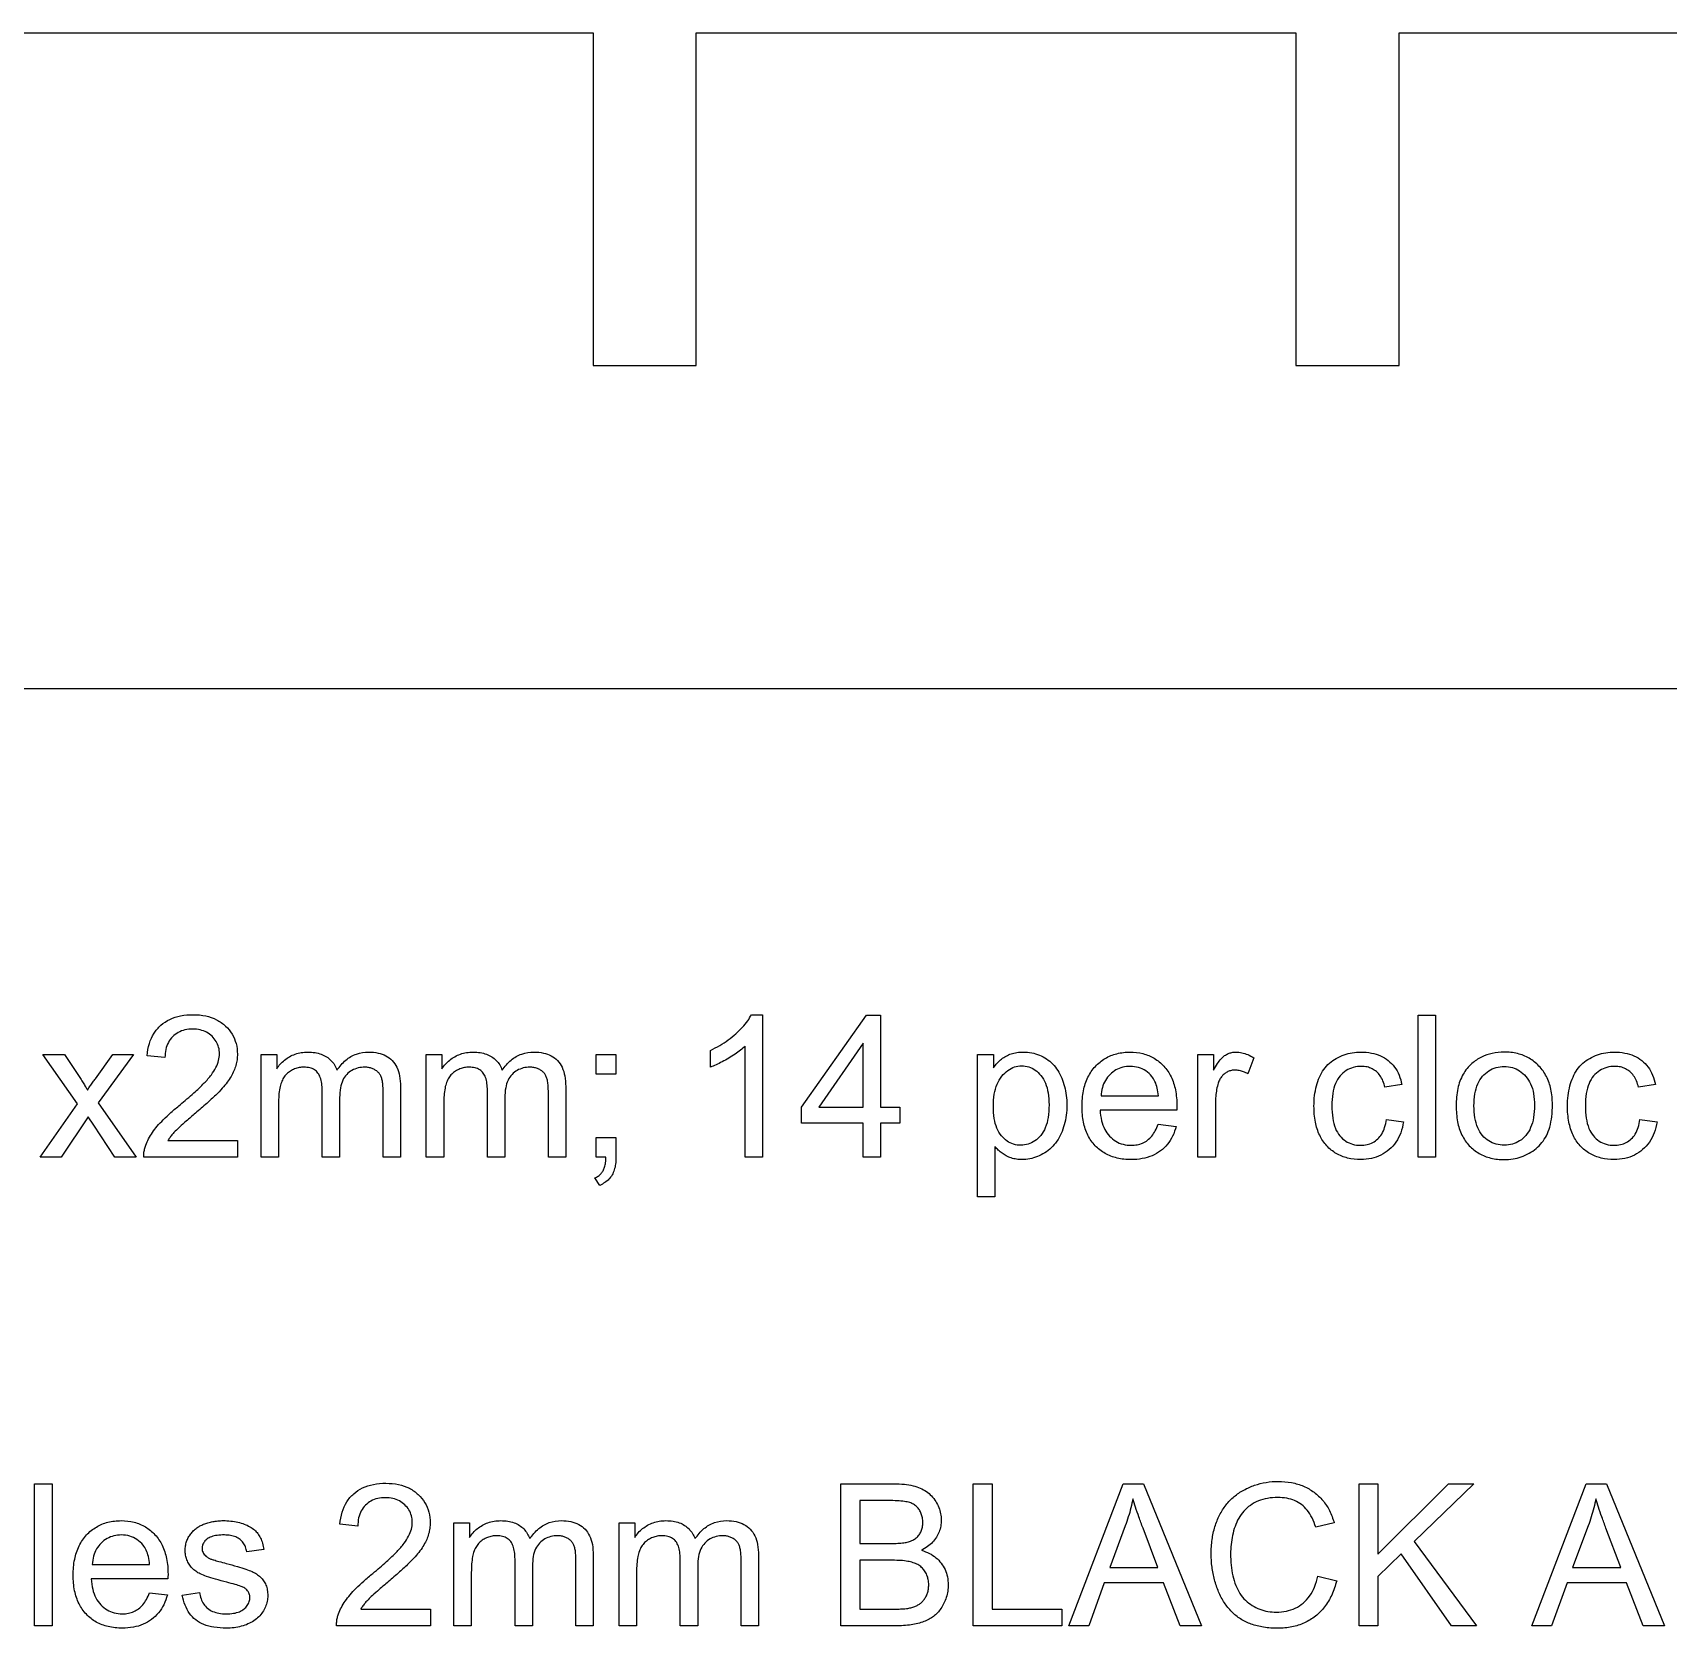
# Model space of a CAD drawing. Extents: x 16 to 234, y 9 to 84.
# Drawn here: x 66.94 to 101.85, y 9.95 to 44 of the extents above; entities that cross this region are included whole.
import ezdxf

# ---------------------------------------------------------------- set-up
doc = ezdxf.new("R2010")
doc.units = 0
doc.layers.add('baffles_C4_v3.0', color=7, linetype='CONTINUOUS')

msp = doc.modelspace()

# ---------------------------------------------------------------- linework, layer by layer
at = {"layer": 'baffles_C4_v3.0', "color": 1}
for p, q in [((66.100011, 44.000028), (78.899988, 44.000028)), ((78.899988, 44.000028), (78.899988, 36.900026)), ((81.100016, 36.900026), (81.100016, 44.000028)), ((81.100016, 44.000028), (93.899994, 44.000028)), ((93.899994, 44.000028), (93.899994, 36.900026)), ((96.099986, 36.900026), (96.099986, 44.000028)), ((96.099986, 44.000028), (108.899999, 44.000028)), ((78.899988, 36.900026), (79.999985, 36.900026)), ((79.999985, 36.900026), (81.100016, 36.900026)), ((93.899994, 36.900026), (94.99999, 36.900026)), ((94.99999, 36.900026), (96.099986, 36.900026)), ((230.000002, 30.000028), (19.999999, 30.000028))]:
    msp.add_line(p, q, dxfattribs=at)
at = {"layer": 'baffles_C4_v3.0', "color": 7}
for p, q in [((82.278435, 23.042735), (82.518211, 23.042735)), ((82.518211, 23.042735), (82.518211, 20.000027)), ((83.348523, 21.066629), (84.731384, 23.030333)), ((84.731384, 23.030333), (85.035242, 23.030333)), ((85.035242, 23.030333), (85.035242, 21.066629)), ((96.506866, 20.000027), (96.506866, 23.030333)), ((96.506866, 23.030333), (96.878937, 23.030333)), ((96.878937, 23.030333), (96.878937, 20.000027)), ((82.146144, 20.000027), (82.146144, 22.370942)), ((84.663171, 22.432953), (83.714392, 21.066629)), ((84.663171, 21.066629), (84.663171, 22.432953)), ((67.897206, 21.141043), (67.155132, 22.195242)), ((67.155132, 22.195242), (67.62022, 22.195242)), ((67.62022, 22.195242), (67.957151, 21.680545)), ((68.277545, 21.67641), (68.647548, 22.195242)), ((69.091965, 22.195242), (68.333355, 21.161713)), ((68.647548, 22.195242), (69.091965, 22.195242)), ((69.761692, 22.127029), (69.379286, 22.166303)), ((71.813635, 20.000027), (71.813635, 22.195242)), ((71.813635, 22.195242), (72.146428, 22.195242)), ((72.146428, 22.195242), (72.146428, 21.88725)), ((75.340002, 20.000027), (75.340002, 22.195242)), ((75.340002, 22.195242), (75.672798, 22.195242)), ((75.672798, 22.195242), (75.672798, 21.88725)), ((78.963516, 21.771495), (78.963516, 22.195242)), ((78.963516, 22.195242), (79.387263, 22.195242)), ((79.387263, 22.195242), (79.387263, 21.771495)), ((81.402001, 21.92239), (81.402001, 22.282058)), ((87.104432, 19.158735), (87.104432, 22.195242)), ((87.104432, 22.195242), (87.44343, 22.195242)), ((87.44343, 22.195242), (87.44343, 21.909988)), ((91.807767, 20.000027), (91.807767, 22.195242)), ((91.807767, 22.195242), (92.142631, 22.195242)), ((92.142631, 22.195242), (92.142631, 21.862446)), ((93.00046, 22.124962), (92.872302, 21.779763)), ((79.387263, 21.771495), (78.963516, 21.771495)), ((78.963516, 21.771495), (78.963516, 21.771495)), ((73.117946, 20.000027), (73.117946, 21.426297)), ((74.418127, 20.000027), (74.418127, 21.382888)), ((74.78813, 21.506912), (74.78813, 20.000027)), ((76.644313, 20.000027), (76.644313, 21.426297)), ((77.944493, 20.000027), (77.944493, 21.382888)), ((78.314497, 21.506912), (78.314497, 20.000027)), ((89.73929, 21.308474), (90.965055, 21.308474)), ((89.73929, 21.308474), (89.73929, 21.308474)), ((96.161669, 21.55032), (95.799935, 21.494509)), ((101.571869, 21.55032), (101.210131, 21.494509)), ((67.095188, 20.000027), (67.897206, 21.141043)), ((68.333355, 21.161713), (69.149843, 20.000027)), ((72.185703, 21.138976), (72.185703, 20.000027)), ((73.490018, 21.275401), (73.490018, 20.000027)), ((75.712073, 21.138976), (75.712073, 20.000027)), ((77.016384, 21.275401), (77.016384, 20.000027)), ((83.348523, 20.725564), (83.348523, 21.066629)), ((83.714392, 21.066629), (84.663171, 21.066629)), ((84.663171, 21.066629), (84.663171, 21.066629)), ((85.035242, 21.066629), (85.44452, 21.066629)), ((85.44452, 21.066629), (85.44452, 20.725564)), ((87.441363, 21.085232), (87.441363, 21.085232)), ((91.355679, 21.00255), (89.718568, 21.00255)), ((92.179838, 21.149311), (92.179838, 20.000027)), ((97.316442, 21.097634), (97.316442, 21.097634)), ((97.698849, 21.097634), (97.698849, 21.097634)), ((68.122515, 20.866124), (67.545806, 20.000027)), ((68.242404, 20.682156), (68.122515, 20.866124)), ((68.693023, 20.000027), (68.242404, 20.682156)), ((84.663171, 20.725564), (83.348523, 20.725564)), ((84.663171, 20.000027), (84.663171, 20.725564)), ((85.44452, 20.725564), (85.035242, 20.725564)), ((85.035242, 20.725564), (85.035242, 20.000027)), ((90.960871, 20.706961), (90.960921, 20.706961)), ((90.960921, 20.706961), (91.345392, 20.659418)), ((95.83094, 20.804112), (96.19681, 20.75657)), ((95.83094, 20.804112), (95.83094, 20.804112)), ((101.24114, 20.804112), (101.607006, 20.75657)), ((101.24114, 20.804112), (101.24114, 20.804112)), ((69.825771, 20.357628), (71.311984, 20.357628)), ((71.311984, 20.357628), (71.311984, 20.000027)), ((71.311984, 20.357628), (71.311984, 20.357628)), ((78.963516, 20.000027), (78.963516, 20.423774)), ((78.963516, 20.423774), (79.387263, 20.423774)), ((79.387263, 20.423774), (79.387263, 20.000027)), ((67.545806, 20.000027), (67.095188, 20.000027)), ((67.095188, 20.000027), (67.095188, 20.000027)), ((69.149843, 20.000027), (68.693023, 20.000027)), ((71.311984, 20.000027), (69.309006, 20.000027)), ((72.185703, 20.000027), (71.813635, 20.000027)), ((71.813635, 20.000027), (71.813635, 20.000027)), ((73.490018, 20.000027), (73.117946, 20.000027)), ((74.78813, 20.000027), (74.418127, 20.000027)), ((75.712073, 20.000027), (75.340002, 20.000027)), ((75.340002, 20.000027), (75.340002, 20.000027)), ((77.016384, 20.000027), (76.644313, 20.000027)), ((78.314497, 20.000027), (77.944493, 20.000027)), ((79.174358, 20.000027), (78.963516, 20.000027)), ((78.963516, 20.000027), (78.963516, 20.000027)), ((82.518211, 20.000027), (82.146144, 20.000027)), ((82.518211, 20.000027), (82.518211, 20.000027)), ((85.035242, 20.000027), (84.663171, 20.000027)), ((84.663171, 20.000027), (84.663171, 20.000027)), ((87.476503, 20.227403), (87.476503, 19.158735)), ((92.179838, 20.000027), (91.807767, 20.000027)), ((91.807767, 20.000027), (91.807767, 20.000027)), ((96.878937, 20.000027), (96.506866, 20.000027)), ((96.506866, 20.000027), (96.506866, 20.000027)), ((79.042066, 19.40058), (78.938713, 19.559744)), ((87.476503, 19.158735), (87.104432, 19.158735)), ((87.104432, 19.158735), (87.104432, 19.158735)), ((66.979366, 10.000026), (66.979366, 13.030332)), ((66.979366, 13.030332), (67.351437, 13.030332)), ((67.351437, 13.030332), (67.351437, 10.000026)), ((84.189041, 10.000026), (84.189041, 13.030332)), ((84.189041, 13.030332), (85.32592, 13.030332)), ((87.012671, 10.000026), (87.012671, 13.030332)), ((87.012671, 13.030332), (87.41368, 13.030332)), ((87.41368, 13.030332), (87.41368, 10.357627)), ((89.050146, 10.000026), (90.213896, 13.030332)), ((90.213896, 13.030332), (90.645911, 13.030332)), ((90.645911, 13.030332), (91.886147, 10.000026)), ((95.246504, 10.000026), (95.246504, 13.030332)), ((95.246504, 13.030332), (95.647514, 13.030332)), ((95.647514, 13.030332), (95.647514, 11.527581)), ((95.647514, 11.527581), (97.152329, 13.030332)), ((97.695967, 13.030332), (96.424725, 11.8025)), ((97.152329, 13.030332), (97.695967, 13.030332)), ((98.930749, 10.000026), (100.0945, 13.030332)), ((100.0945, 13.030332), (100.526515, 13.030332)), ((100.526515, 13.030332), (101.766751, 10.000026)), ((85.195696, 12.672731), (84.590047, 12.672731)), ((84.590047, 12.672731), (84.590047, 11.757024)), ((73.876489, 12.127028), (73.494085, 12.166302)), ((75.928432, 10.000026), (75.928432, 12.195241)), ((75.928432, 12.195241), (76.261228, 12.195241)), ((76.261228, 12.195241), (76.261228, 11.887249)), ((79.454798, 10.000026), (79.454798, 12.195241)), ((79.454798, 12.195241), (79.787595, 12.195241)), ((79.787595, 12.195241), (79.787595, 11.887249)), ((90.257305, 12.133229), (89.924509, 11.244394)), ((90.951837, 11.244394), (90.635578, 12.08362)), ((94.718053, 12.199375), (94.323246, 12.106357)), ((100.137909, 12.133229), (99.805113, 11.244394)), ((100.83244, 11.244394), (100.516182, 12.08362)), ((71.8728, 11.628867), (71.508997, 11.579258)), ((84.590047, 11.757025), (85.245307, 11.757025)), ((84.590047, 11.757024), (84.590047, 11.757025)), ((96.143607, 11.533782), (95.647514, 11.050091)), ((97.22261, 10.000026), (96.143607, 11.533782)), ((96.424725, 11.8025), (97.751777, 10.000026)), ((68.208553, 11.308473), (69.434318, 11.308473)), ((68.208553, 11.308473), (68.208553, 11.308473)), ((77.232746, 10.000026), (77.232746, 11.426295)), ((77.604814, 11.2754), (77.604814, 10.000026)), ((78.532923, 10.000026), (78.532923, 11.382887)), ((78.902927, 11.506911), (78.902927, 10.000026)), ((80.759113, 10.000026), (80.759113, 11.426295)), ((81.131184, 11.2754), (81.131184, 10.000026)), ((82.059293, 10.000026), (82.059293, 11.382887)), ((82.429294, 11.506911), (82.429294, 10.000026)), ((85.29078, 11.399424), (84.590047, 11.399424)), ((84.590047, 11.399424), (84.590047, 10.357627)), ((89.924509, 11.244394), (90.951837, 11.244394)), ((89.924509, 11.244394), (89.924509, 11.244394)), ((99.805113, 11.244394), (100.83244, 11.244394)), ((99.805113, 11.244394), (99.805113, 11.244394)), ((69.824942, 11.002549), (68.187831, 11.002549)), ((76.300503, 11.138974), (76.300503, 10.000026)), ((79.82687, 11.138974), (79.82687, 10.000026)), ((89.808756, 10.917799), (89.475959, 10.000026)), ((91.075859, 10.917799), (89.808756, 10.917799)), ((91.429328, 10.000026), (91.075859, 10.917799)), ((94.368719, 11.062493), (94.769728, 10.961208)), ((94.368719, 11.062493), (94.368719, 11.062493)), ((95.647514, 11.050091), (95.647514, 10.000026)), ((99.689359, 10.917799), (99.356563, 10.000026)), ((100.956463, 10.917799), (99.689359, 10.917799)), ((101.309932, 10.000026), (100.956463, 10.917799)), ((69.430131, 10.706959), (69.430184, 10.706959)), ((69.430184, 10.706959), (69.814659, 10.659417)), ((70.132339, 10.655283), (70.500275, 10.713161)), ((70.132339, 10.655283), (70.132339, 10.655283)), ((73.940568, 10.357627), (75.426782, 10.357627)), ((75.426782, 10.357627), (75.426782, 10.000026)), ((75.426782, 10.357627), (75.426782, 10.357627)), ((84.590047, 10.357627), (85.344526, 10.357627)), ((84.590047, 10.357627), (84.590047, 10.357627)), ((87.41368, 10.357627), (88.906096, 10.357627)), ((88.906096, 10.357627), (88.906096, 10.000026)), ((67.351437, 10.000026), (66.979366, 10.000026)), ((66.979366, 10.000026), (66.979366, 10.000026)), ((75.426782, 10.000026), (73.423805, 10.000026)), ((76.300503, 10.000026), (75.928432, 10.000026)), ((75.928432, 10.000026), (75.928432, 10.000026)), ((77.604814, 10.000026), (77.232746, 10.000026)), ((78.902927, 10.000026), (78.532923, 10.000026)), ((79.82687, 10.000026), (79.454798, 10.000026)), ((79.454798, 10.000026), (79.454798, 10.000026)), ((81.131184, 10.000026), (80.759113, 10.000026)), ((82.429294, 10.000026), (82.059293, 10.000026)), ((85.344526, 10.000026), (84.189041, 10.000026)), ((84.189041, 10.000026), (84.189041, 10.000026)), ((88.906096, 10.000026), (87.012671, 10.000026)), ((87.012671, 10.000026), (87.012671, 10.000026)), ((89.475959, 10.000026), (89.050146, 10.000026)), ((89.050146, 10.000026), (89.050146, 10.000026)), ((91.886147, 10.000026), (91.429328, 10.000026)), ((95.647514, 10.000026), (95.246504, 10.000026)), ((95.246504, 10.000026), (95.246504, 10.000026)), ((97.751777, 10.000026), (97.22261, 10.000026)), ((99.356563, 10.000026), (98.930749, 10.000026)), ((98.930749, 10.000026), (98.930749, 10.000026)), ((101.766751, 10.000026), (101.309932, 10.000026))]:
    msp.add_line(p, q, dxfattribs=at)
for points, knots in [([(69.379286, 22.166303), (69.391727, 22.254865), (69.415261, 22.422401), (69.516481, 22.648343), (69.668161, 22.826092), (69.86487, 22.954341), (70.102334, 23.028973), (70.36394, 23.050241), (70.626422, 23.028029), (70.86586, 22.947506), (71.058566, 22.810203), (71.20267, 22.634379), (71.290816, 22.426346), (71.312756, 22.236841), (71.30238, 22.080202), (71.277071, 21.959937), (71.235009, 21.839948), (71.172749, 21.718923), (71.088816, 21.595384), (70.978967, 21.463035), (70.832906, 21.313), (70.640977, 21.136024), (70.428912, 20.953514), (70.23242, 20.788223), (70.088472, 20.661367), (69.990268, 20.56779), (69.923424, 20.493454), (69.870448, 20.426768), (69.840425, 20.380306), (69.825771, 20.357628)], [0, 0, 0, 0, 0.267291, 0.50565, 0.731424, 0.959283, 1.200705, 1.470357, 1.742243, 1.986087, 2.218556, 2.442743, 2.659788, 2.887089, 3.007951, 3.129704, 3.254569, 3.388305, 3.536789, 3.701764, 3.903673, 4.164494, 4.484738, 4.742973, 4.934774, 5.060324, 5.149608, 5.234514, 5.315477, 5.315477, 5.315477, 5.315477]), ([(81.402001, 22.282058), (81.469176, 22.315675), (81.601111, 22.3817), (81.78366, 22.501348), (81.946424, 22.631955), (82.085154, 22.767845), (82.199082, 22.902118), (82.253066, 22.99778), (82.278435, 23.042735)], [0, 0, 0, 0, 0.225193, 0.442294, 0.653348, 0.850191, 1.024522, 1.179084, 1.179084, 1.179084, 1.179084]), ([(69.309006, 20.000027), (69.309187, 20.029556), (69.309545, 20.088233), (69.324552, 20.175238), (69.357375, 20.278307), (69.412139, 20.398003), (69.494356, 20.532959), (69.598888, 20.669343), (69.732287, 20.809898), (69.895377, 20.962866), (70.117322, 21.147985), (70.360872, 21.351612), (70.585341, 21.564218), (70.746631, 21.744499), (70.849341, 21.907501), (70.910902, 22.059455), (70.931652, 22.208259), (70.914597, 22.349094), (70.859588, 22.478416), (70.769211, 22.586564), (70.653423, 22.673578), (70.510537, 22.725125), (70.352103, 22.739882), (70.191266, 22.724711), (70.042003, 22.670285), (69.919351, 22.578299), (69.827373, 22.453631), (69.771389, 22.298544), (69.765044, 22.186311), (69.761692, 22.127029)], [0, 0, 0, 0, 0.088475, 0.175809, 0.263565, 0.412417, 0.56946, 0.73676, 0.926894, 1.150141, 1.407229, 1.793782, 2.102251, 2.334327, 2.517307, 2.677635, 2.822472, 2.963228, 3.098123, 3.238018, 3.381432, 3.52772, 3.687331, 3.85549, 4.008552, 4.157839, 4.308737, 4.467207, 4.644623, 4.644623, 4.644623, 4.644623]), ([(82.146144, 22.370942), (82.113635, 22.341864), (82.044943, 22.280423), (81.925843, 22.195823), (81.79352, 22.113758), (81.65784, 22.037656), (81.527846, 21.972393), (81.442435, 21.938456), (81.402001, 21.92239)], [0, 0, 0, 0, 0.130762, 0.276302, 0.437469, 0.597773, 0.742909, 0.873382, 0.873382, 0.873382, 0.873382]), ([(72.146428, 21.88725), (72.17079, 21.921657), (72.219431, 21.990355), (72.313386, 22.076966), (72.420514, 22.149031), (72.540378, 22.205091), (72.672918, 22.238157), (72.815999, 22.248267), (72.960045, 22.238477), (73.095991, 22.205712), (73.212087, 22.148299), (73.308018, 22.070695), (73.384816, 21.974155), (73.416176, 21.898761), (73.432141, 21.860379)], [0, 0, 0, 0, 0.126186, 0.251947, 0.380686, 0.512432, 0.64679, 0.78801, 0.941157, 1.078357, 1.204796, 1.326288, 1.446063, 1.570274, 1.570274, 1.570274, 1.570274]), ([(73.432141, 21.860379), (73.491206, 21.936395), (73.603814, 22.081322), (73.845842, 22.218419), (74.089395, 22.253725), (74.304713, 22.233858), (74.479569, 22.173688), (74.620407, 22.068521), (74.721793, 21.918449), (74.779473, 21.725311), (74.785088, 21.583656), (74.78813, 21.506912)], [0, 0, 0, 0, 0.286597, 0.546403, 0.810785, 1.012762, 1.190835, 1.35859, 1.530663, 1.725042, 1.954857, 1.954857, 1.954857, 1.954857]), ([(75.672798, 21.88725), (75.69716, 21.921657), (75.745801, 21.990355), (75.839754, 22.076966), (75.946881, 22.149032), (76.066745, 22.205091), (76.199287, 22.238157), (76.342368, 22.248267), (76.486414, 22.238477), (76.62236, 22.205712), (76.738456, 22.148301), (76.834386, 22.070695), (76.911183, 21.974154), (76.942543, 21.898761), (76.958507, 21.860379)], [0, 0, 0, 0, 0.126186, 0.251946, 0.380683, 0.512429, 0.646789, 0.788011, 0.941156, 1.078356, 1.204797, 1.326287, 1.446061, 1.570272, 1.570272, 1.570272, 1.570272]), ([(76.958507, 21.860379), (77.017572, 21.936395), (77.130181, 22.081322), (77.372209, 22.218419), (77.615761, 22.253725), (77.831079, 22.233858), (78.005935, 22.173688), (78.146774, 22.068521), (78.24816, 21.918449), (78.30584, 21.725311), (78.311455, 21.583656), (78.314497, 21.506912)], [0, 0, 0, 0, 0.286597, 0.546403, 0.810785, 1.012762, 1.190835, 1.35859, 1.530663, 1.725042, 1.954857, 1.954857, 1.954857, 1.954857]), ([(87.44343, 21.909988), (87.470238, 21.944916), (87.52202, 22.012382), (87.613538, 22.096711), (87.71278, 22.163263), (87.823128, 22.21175), (87.94721, 22.239365), (88.094818, 22.248641), (88.258361, 22.235051), (88.427325, 22.186332), (88.57961, 22.10488), (88.712736, 21.993936), (88.822729, 21.85437), (88.90588, 21.69046), (88.96624, 21.509636), (89.002727, 21.315604), (89.014301, 21.109636), (89.001969, 20.899987), (88.961537, 20.695208), (88.894386, 20.50756), (88.80278, 20.339966), (88.683538, 20.198887), (88.541216, 20.089262), (88.385185, 20.009814), (88.221217, 19.960883), (88.068968, 19.946627), (87.934726, 19.955786), (87.821466, 19.981921), (87.718096, 20.02579), (87.626194, 20.083462), (87.543892, 20.149357), (87.498818, 20.201559), (87.476503, 20.227403)], [0, 0, 0, 0, 0.131896, 0.254769, 0.371405, 0.488961, 0.614145, 0.750665, 0.931446, 1.103701, 1.274469, 1.445852, 1.619961, 1.803738, 1.994462, 2.190136, 2.394219, 2.611912, 2.818522, 3.018238, 3.207632, 3.388491, 3.568213, 3.742932, 3.911026, 4.078522, 4.198728, 4.313379, 4.425567, 4.533855, 4.638133, 4.740379, 4.740379, 4.740379, 4.740379]), ([(91.345392, 20.659418), (91.322528, 20.588777), (91.278303, 20.452139), (91.162033, 20.273208), (91.012703, 20.129022), (90.829053, 20.023562), (90.613763, 19.96208), (90.360098, 19.942784), (90.087325, 19.968609), (89.821288, 20.068832), (89.603499, 20.237934), (89.443744, 20.470698), (89.350769, 20.759203), (89.325214, 21.082819), (89.351122, 21.409247), (89.444758, 21.707166), (89.607105, 21.945146), (89.820781, 22.120025), (90.078384, 22.225206), (90.356473, 22.25491), (90.6322, 22.225603), (90.882555, 22.122202), (91.090857, 21.951024), (91.249687, 21.717849), (91.341115, 21.425792), (91.358818, 21.20543), (91.357588, 21.073593), (91.356839, 21.040518), (91.356091, 21.016023), (91.355679, 21.00255)], [0, 0, 0, 0, 0.221958, 0.429326, 0.6327, 0.83952, 1.057968, 1.298637, 1.599469, 1.872784, 2.14003, 2.413798, 2.706858, 3.03883, 3.38205, 3.684041, 3.964596, 4.233981, 4.500898, 4.787258, 5.06487, 5.32463, 5.58792, 5.86274, 6.158849, 6.495602, 6.521326, 6.554407, 6.594846, 6.594846, 6.594846, 6.594846]), ([(92.142631, 21.862446), (92.169351, 21.909083), (92.217506, 21.993133), (92.295258, 22.09792), (92.372006, 22.171123), (92.451926, 22.21393), (92.533327, 22.239683), (92.632084, 22.248415), (92.747197, 22.235044), (92.877187, 22.194543), (92.958258, 22.148783), (93.00046, 22.124962)], [0, 0, 0, 0, 0.161139, 0.290405, 0.390394, 0.476324, 0.560011, 0.644936, 0.771728, 0.905313, 1.050357, 1.050357, 1.050357, 1.050357]), ([(96.19681, 20.75657), (96.180184, 20.67739), (96.148238, 20.525254), (96.041927, 20.321147), (95.895817, 20.157445), (95.715895, 20.036574), (95.507366, 19.964204), (95.265062, 19.942084), (95.006546, 19.969035), (94.7541, 20.069421), (94.544864, 20.237405), (94.389896, 20.470945), (94.300751, 20.763453), (94.278946, 21.052045), (94.292443, 21.311576), (94.331264, 21.521161), (94.395779, 21.71023), (94.487459, 21.875932), (94.609292, 22.012865), (94.758386, 22.115866), (94.923948, 22.189818), (95.101563, 22.235493), (95.298565, 22.250224), (95.503672, 22.233342), (95.704564, 22.173157), (95.874485, 22.069978), (96.011309, 21.92974), (96.111921, 21.753094), (96.144631, 21.619769), (96.161669, 21.55032)], [0, 0, 0, 0, 0.241822, 0.464632, 0.681286, 0.893854, 1.107848, 1.336223, 1.618999, 1.879886, 2.140116, 2.411672, 2.707794, 3.047458, 3.274981, 3.486062, 3.684794, 3.871873, 4.050458, 4.229451, 4.411301, 4.591951, 4.776753, 5.001594, 5.205795, 5.400182, 5.591347, 5.787911, 6.001629, 6.001629, 6.001629, 6.001629]), ([(97.316442, 21.097634), (97.322346, 21.222416), (97.333339, 21.454704), (97.447826, 21.771901), (97.632933, 21.999322), (97.853617, 22.14561), (98.090973, 22.228869), (98.35455, 22.253874), (98.625764, 22.225743), (98.882933, 22.123696), (99.096378, 21.954314), (99.260499, 21.726752), (99.356164, 21.442509), (99.37937, 21.149197), (99.365339, 20.87769), (99.325425, 20.65175), (99.253693, 20.46324), (99.152919, 20.308579), (99.027163, 20.180528), (98.876959, 20.080095), (98.710603, 20.005136), (98.531441, 19.959742), (98.311741, 19.943561), (98.062396, 19.969245), (97.803277, 20.07015), (97.587413, 20.238682), (97.426107, 20.472903), (97.330943, 20.768369), (97.321492, 20.982975), (97.316442, 21.097634)], [0, 0, 0, 0, 0.373287, 0.694893, 0.992799, 1.236514, 1.480586, 1.739701, 2.02504, 2.290916, 2.558148, 2.831839, 3.121012, 3.445963, 3.708865, 3.935481, 4.131462, 4.309577, 4.485467, 4.66619, 4.848459, 5.030445, 5.217535, 5.507183, 5.774723, 6.041063, 6.31643, 6.615589, 6.958788, 6.958788, 6.958788, 6.958788]), ([(101.607006, 20.75657), (101.590381, 20.67739), (101.558437, 20.525254), (101.452127, 20.321147), (101.306017, 20.157445), (101.126095, 20.036574), (100.917566, 19.964204), (100.675262, 19.942084), (100.416746, 19.969035), (100.1643, 20.069421), (99.955064, 20.237405), (99.800096, 20.470945), (99.710951, 20.763453), (99.689146, 21.052045), (99.702643, 21.311576), (99.741464, 21.521161), (99.805979, 21.71023), (99.897659, 21.875932), (100.019492, 22.012865), (100.168586, 22.115866), (100.334148, 22.189818), (100.511763, 22.235493), (100.708765, 22.250224), (100.913872, 22.233342), (101.114764, 22.173157), (101.284685, 22.069978), (101.421507, 21.92974), (101.522119, 21.753093), (101.55483, 21.619769), (101.571869, 21.55032)], [0, 0, 0, 0, 0.241821, 0.464631, 0.681285, 0.893853, 1.107846, 1.336221, 1.618998, 1.879885, 2.140115, 2.41167, 2.707792, 3.047456, 3.27498, 3.486061, 3.684793, 3.871872, 4.050456, 4.22945, 4.4113, 4.59195, 4.776751, 5.001592, 5.205794, 5.40018, 5.591345, 5.787909, 6.001627, 6.001627, 6.001627, 6.001627]), ([(67.957151, 21.680545), (67.976977, 21.64974), (68.014221, 21.591871), (68.065378, 21.509965), (68.095957, 21.458425), (68.110113, 21.434565)], [0, 0, 0, 0, 0.109901, 0.206455, 0.289683, 0.289683, 0.289683, 0.289683]), ([(68.110113, 21.434565), (68.12972, 21.463779), (68.167541, 21.520131), (68.223282, 21.600808), (68.259942, 21.651885), (68.277545, 21.67641)], [0, 0, 0, 0, 0.105552, 0.203601, 0.294164, 0.294164, 0.294164, 0.294164]), ([(73.117946, 21.426297), (73.116392, 21.477014), (73.113532, 21.570354), (73.083942, 21.697378), (73.033835, 21.799766), (72.955178, 21.874307), (72.849405, 21.91544), (72.737, 21.925718), (72.627092, 21.9166), (72.528278, 21.88825), (72.436191, 21.842867), (72.354678, 21.778836), (72.289358, 21.695843), (72.239905, 21.593718), (72.207623, 21.467434), (72.188671, 21.313345), (72.186749, 21.20044), (72.185703, 21.138976)], [0, 0, 0, 0, 0.151921, 0.279596, 0.388491, 0.489233, 0.59672, 0.72242, 0.825036, 0.926021, 1.028939, 1.131274, 1.234255, 1.343031, 1.469231, 1.623493, 1.807811, 1.807811, 1.807811, 1.807811]), ([(74.418127, 21.382888), (74.417487, 21.427856), (74.416337, 21.508667), (74.405245, 21.616268), (74.384785, 21.700091), (74.35328, 21.76654), (74.3084, 21.820829), (74.251156, 21.865011), (74.183863, 21.898412), (74.107939, 21.918476), (74.005948, 21.925694), (73.883007, 21.91218), (73.749915, 21.85877), (73.63545, 21.770474), (73.546843, 21.641592), (73.497488, 21.470249), (73.492654, 21.344167), (73.490018, 21.275401)], [0, 0, 0, 0, 0.134881, 0.242397, 0.323842, 0.39256, 0.461109, 0.533104, 0.607982, 0.685032, 0.767066, 0.913694, 1.051879, 1.19214, 1.341348, 1.513079, 1.719109, 1.719109, 1.719109, 1.719109]), ([(76.644313, 21.426297), (76.642759, 21.477014), (76.639898, 21.570354), (76.610309, 21.697378), (76.560202, 21.799766), (76.481545, 21.874307), (76.375771, 21.91544), (76.263367, 21.925718), (76.153458, 21.9166), (76.054645, 21.88825), (75.962557, 21.842867), (75.881045, 21.778836), (75.815726, 21.695843), (75.766276, 21.593717), (75.733993, 21.467434), (75.715041, 21.313345), (75.713119, 21.20044), (75.712073, 21.138976)], [0, 0, 0, 0, 0.151921, 0.279596, 0.388491, 0.489233, 0.59672, 0.72242, 0.825036, 0.926021, 1.028939, 1.131274, 1.234254, 1.343029, 1.469229, 1.623491, 1.807809, 1.807809, 1.807809, 1.807809]), ([(77.944493, 21.382888), (77.943853, 21.427856), (77.942704, 21.508667), (77.931611, 21.616268), (77.911152, 21.700091), (77.879647, 21.76654), (77.834767, 21.820829), (77.777523, 21.865011), (77.71023, 21.898412), (77.634305, 21.918476), (77.532315, 21.925694), (77.409374, 21.91218), (77.276282, 21.85877), (77.161817, 21.770474), (77.07321, 21.641592), (77.023855, 21.470249), (77.019021, 21.344167), (77.016384, 21.275401)], [0, 0, 0, 0, 0.134881, 0.242397, 0.323842, 0.39256, 0.461109, 0.533104, 0.607982, 0.685032, 0.767066, 0.913694, 1.051879, 1.19214, 1.341348, 1.513079, 1.719109, 1.719109, 1.719109, 1.719109]), ([(87.441363, 21.085232), (87.444352, 20.998928), (87.449844, 20.840389), (87.504878, 20.624459), (87.601999, 20.458507), (87.727556, 20.342414), (87.872024, 20.270457), (88.029352, 20.249112), (88.187824, 20.270982), (88.335189, 20.345246), (88.463787, 20.465382), (88.564379, 20.637357), (88.619877, 20.861795), (88.635331, 21.112328), (88.620054, 21.360303), (88.565407, 21.576887), (88.466979, 21.744261), (88.342969, 21.864074), (88.19979, 21.938463), (88.044789, 21.961212), (87.887985, 21.936838), (87.741889, 21.856336), (87.612736, 21.730379), (87.509996, 21.555997), (87.450625, 21.333856), (87.444605, 21.172269), (87.441363, 21.085232)], [0, 0, 0, 0, 0.258626, 0.47509, 0.661005, 0.827289, 0.981366, 1.137566, 1.296594, 1.454056, 1.624702, 1.817905, 2.042889, 2.311645, 2.568685, 2.785996, 2.975064, 3.143367, 3.29713, 3.451159, 3.605666, 3.76471, 3.943384, 4.141116, 4.364477, 4.625251, 4.625251, 4.625251, 4.625251]), ([(90.965055, 21.308474), (90.958103, 21.365236), (90.94522, 21.470428), (90.899384, 21.612773), (90.819492, 21.741184), (90.701158, 21.849394), (90.540193, 21.924928), (90.368685, 21.945407), (90.202622, 21.927523), (90.053164, 21.868425), (89.925835, 21.771671), (89.826039, 21.64239), (89.759596, 21.484031), (89.746255, 21.368687), (89.73929, 21.308474)], [0, 0, 0, 0, 0.171353, 0.317556, 0.444445, 0.621143, 0.790682, 0.969363, 1.132401, 1.287346, 1.445408, 1.606337, 1.772178, 1.953304, 1.953304, 1.953304, 1.953304]), ([(92.872302, 21.779763), (92.842477, 21.795813), (92.78475, 21.826876), (92.692045, 21.853946), (92.603632, 21.863263), (92.520893, 21.855195), (92.445934, 21.829718), (92.378581, 21.787762), (92.319057, 21.732947), (92.272032, 21.663568), (92.233611, 21.567213), (92.205134, 21.44554), (92.183432, 21.300207), (92.181055, 21.200383), (92.179838, 21.149311)], [0, 0, 0, 0, 0.10138, 0.196217, 0.287608, 0.36659, 0.443722, 0.522896, 0.603009, 0.684805, 0.771993, 0.912701, 1.058864, 1.211982, 1.211982, 1.211982, 1.211982]), ([(95.799935, 21.494509), (95.787273, 21.540261), (95.763316, 21.626831), (95.700994, 21.741028), (95.620424, 21.829594), (95.525108, 21.893587), (95.416262, 21.93166), (95.280168, 21.944039), (95.125204, 21.925672), (94.96582, 21.855402), (94.832157, 21.738253), (94.731602, 21.570052), (94.676895, 21.350224), (94.661966, 21.098569), (94.676551, 20.84644), (94.72893, 20.625063), (94.825173, 20.45575), (94.955098, 20.339292), (95.109587, 20.269323), (95.268065, 20.25086), (95.415329, 20.265034), (95.54155, 20.310889), (95.650842, 20.387602), (95.738862, 20.497344), (95.801251, 20.639881), (95.820587, 20.74684), (95.83094, 20.804112)], [0, 0, 0, 0, 0.142072, 0.268825, 0.386196, 0.497989, 0.609781, 0.728254, 0.90539, 1.071963, 1.243037, 1.430336, 1.650487, 1.91579, 2.184479, 2.406087, 2.592208, 2.759253, 2.921142, 3.093008, 3.231848, 3.361768, 3.491313, 3.627476, 3.77859, 3.952772, 3.952772, 3.952772, 3.952772]), ([(97.698849, 21.097634), (97.702072, 21.011334), (97.708031, 20.85173), (97.768144, 20.633413), (97.871943, 20.463208), (98.009348, 20.343306), (98.170519, 20.27023), (98.345462, 20.249204), (98.520313, 20.270412), (98.680831, 20.344439), (98.817598, 20.465486), (98.922277, 20.637289), (98.980279, 20.859257), (98.996488, 21.105373), (98.980094, 21.348732), (98.920538, 21.561882), (98.81424, 21.727811), (98.679251, 21.848721), (98.519307, 21.922711), (98.345088, 21.94402), (98.170526, 21.922949), (98.009316, 21.849922), (97.872327, 21.730124), (97.767968, 21.560952), (97.708027, 21.343141), (97.702072, 21.183849), (97.698849, 21.097634)], [0, 0, 0, 0, 0.258503, 0.478079, 0.671307, 0.847936, 1.01724, 1.194236, 1.370126, 1.539087, 1.716298, 1.910503, 2.13339, 2.397617, 2.647897, 2.862385, 3.053898, 3.230937, 3.399272, 3.574023, 3.751019, 3.920323, 4.096952, 4.289207, 4.508122, 4.766395, 4.766395, 4.766395, 4.766395]), ([(101.210131, 21.494509), (101.19747, 21.540261), (101.173514, 21.626831), (101.111194, 21.741029), (101.030624, 21.829594), (100.935308, 21.893587), (100.826462, 21.93166), (100.690368, 21.944039), (100.535403, 21.925672), (100.376019, 21.855401), (100.242353, 21.738254), (100.141801, 21.570052), (100.087095, 21.350223), (100.072166, 21.098569), (100.086751, 20.846441), (100.13913, 20.625063), (100.235373, 20.455751), (100.365296, 20.339291), (100.519786, 20.269323), (100.678265, 20.25086), (100.825529, 20.265034), (100.95175, 20.310889), (101.061042, 20.387602), (101.149062, 20.497344), (101.211451, 20.639881), (101.230787, 20.74684), (101.24114, 20.804112)], [0, 0, 0, 0, 0.142071, 0.268824, 0.386194, 0.497987, 0.60978, 0.728252, 0.905389, 1.071963, 1.243039, 1.430337, 1.650487, 1.91579, 2.184479, 2.406088, 2.592208, 2.759252, 2.921141, 3.093009, 3.231848, 3.361768, 3.491313, 3.627476, 3.77859, 3.952772, 3.952772, 3.952772, 3.952772]), ([(89.718568, 21.00255), (89.725965, 20.927843), (89.739844, 20.78766), (89.808612, 20.596523), (89.914941, 20.445459), (90.050508, 20.33565), (90.209739, 20.269055), (90.36741, 20.251477), (90.50985, 20.263369), (90.629285, 20.299519), (90.735873, 20.360793), (90.827755, 20.450134), (90.905081, 20.567419), (90.941506, 20.658524), (90.960871, 20.706961)], [0, 0, 0, 0, 0.224604, 0.421458, 0.601809, 0.772188, 0.938029, 1.112514, 1.242828, 1.364661, 1.483826, 1.608095, 1.745686, 1.901883, 1.901883, 1.901883, 1.901883]), ([(78.938713, 19.559744), (78.963262, 19.572015), (79.010892, 19.595824), (79.070206, 19.648527), (79.116126, 19.713036), (79.148161, 19.792986), (79.168081, 19.890159), (79.172152, 19.961411), (79.174358, 20.000027)], [0, 0, 0, 0, 0.082048, 0.159181, 0.235274, 0.317638, 0.415617, 0.531545, 0.531545, 0.531545, 0.531545]), ([(79.387263, 20.000027), (79.385744, 19.951342), (79.382889, 19.859815), (79.355622, 19.732201), (79.309129, 19.622754), (79.240917, 19.530821), (79.151117, 19.454318), (79.079366, 19.418961), (79.042066, 19.40058)], [0, 0, 0, 0, 0.145902, 0.274296, 0.389078, 0.499921, 0.614789, 0.739157, 0.739157, 0.739157, 0.739157]), ([(73.494085, 12.166302), (73.506526, 12.254863), (73.53006, 12.4224), (73.63128, 12.648342), (73.78296, 12.82609), (73.979668, 12.954339), (74.217132, 13.028972), (74.478739, 13.050239), (74.74122, 13.028028), (74.980659, 12.947505), (75.173364, 12.810201), (75.317469, 12.634378), (75.405616, 12.426345), (75.427556, 12.23684), (75.41718, 12.080201), (75.39187, 11.959935), (75.349808, 11.839947), (75.287547, 11.718922), (75.203614, 11.595383), (75.093765, 11.463035), (74.947705, 11.312998), (74.755777, 11.136023), (74.543712, 10.953512), (74.34722, 10.788221), (74.203272, 10.661366), (74.105068, 10.567789), (74.038224, 10.493453), (73.985247, 10.426766), (73.955223, 10.380305), (73.940568, 10.357627)], [0, 0, 0, 0, 0.267292, 0.50565, 0.731423, 0.959282, 1.200704, 1.470357, 1.742243, 1.986086, 2.218555, 2.442742, 2.659788, 2.887089, 3.007951, 3.129705, 3.254569, 3.388305, 3.53679, 3.701766, 3.903673, 4.164494, 4.484738, 4.742972, 4.934774, 5.060324, 5.149608, 5.234514, 5.315478, 5.315478, 5.315478, 5.315478]), ([(85.32592, 13.030332), (85.398079, 13.028624), (85.532909, 13.025432), (85.720361, 12.995427), (85.879441, 12.943595), (86.01395, 12.870524), (86.126277, 12.774151), (86.213521, 12.656621), (86.280588, 12.528948), (86.321626, 12.39354), (86.334622, 12.2586), (86.322892, 12.127619), (86.286816, 12.003604), (86.227954, 11.885874), (86.144963, 11.777791), (86.036709, 11.683498), (85.95113, 11.636629), (85.906765, 11.612331)], [0, 0, 0, 0, 0.21637, 0.404291, 0.56727, 0.716019, 0.860631, 1.007487, 1.152531, 1.291387, 1.429148, 1.556696, 1.683614, 1.814368, 1.949333, 2.089987, 2.241396, 2.241396, 2.241396, 2.241396]), ([(94.769728, 10.961208), (94.738504, 10.858328), (94.678768, 10.661503), (94.523133, 10.402967), (94.323667, 10.19891), (94.083851, 10.052189), (93.809584, 9.964833), (93.512751, 9.940754), (93.218499, 9.960835), (92.946902, 10.024949), (92.714054, 10.136796), (92.522005, 10.295683), (92.363703, 10.492851), (92.242257, 10.725963), (92.15548, 10.983315), (92.101942, 11.256542), (92.084939, 11.54422), (92.102657, 11.83381), (92.161888, 12.112549), (92.261871, 12.363231), (92.400124, 12.581938), (92.574775, 12.764755), (92.782907, 12.905196), (93.013773, 13.007171), (93.262751, 13.069201), (93.530335, 13.089115), (93.802766, 13.067072), (94.064481, 12.989872), (94.291667, 12.858934), (94.480213, 12.680307), (94.629083, 12.457757), (94.68775, 12.287381), (94.718053, 12.199375)], [0, 0, 0, 0, 0.32157, 0.615212, 0.895366, 1.169917, 1.450132, 1.750771, 2.057947, 2.33201, 2.583051, 2.825608, 3.073535, 3.336768, 3.609862, 3.885795, 4.169534, 4.472214, 4.753592, 5.020791, 5.277619, 5.525169, 5.77368, 6.025907, 6.278747, 6.53954, 6.827781, 7.094142, 7.351386, 7.606794, 7.867264, 8.145552, 8.145552, 8.145552, 8.145552]), ([(73.423805, 10.000026), (73.423986, 10.029555), (73.424348, 10.088232), (73.439354, 10.175236), (73.472173, 10.278307), (73.526937, 10.398002), (73.609153, 10.532958), (73.713685, 10.669342), (73.847085, 10.809897), (74.010176, 10.962865), (74.232122, 11.147983), (74.475671, 11.351611), (74.70014, 11.564217), (74.861428, 11.744498), (74.964139, 11.9075), (75.0257, 12.059454), (75.046451, 12.208258), (75.029395, 12.349093), (74.974387, 12.478414), (74.88401, 12.586562), (74.768222, 12.673577), (74.625336, 12.725124), (74.466901, 12.73988), (74.306064, 12.72471), (74.156802, 12.670283), (74.034148, 12.578299), (73.942171, 12.45363), (73.886187, 12.298543), (73.879841, 12.18631), (73.876489, 12.127028)], [0, 0, 0, 0, 0.088475, 0.175809, 0.263564, 0.412416, 0.569459, 0.736759, 0.926893, 1.15014, 1.407229, 1.793782, 2.10225, 2.334325, 2.517306, 2.677634, 2.822471, 2.963227, 3.098122, 3.238017, 3.38143, 3.527719, 3.687332, 3.855489, 4.008551, 4.157839, 4.308737, 4.467207, 4.644623, 4.644623, 4.644623, 4.644623]), ([(85.245307, 11.757025), (85.298995, 11.757632), (85.395357, 11.758722), (85.523424, 11.76911), (85.629966, 11.789694), (85.719921, 11.824936), (85.79894, 11.875578), (85.860006, 11.941288), (85.904689, 12.01917), (85.930695, 12.109784), (85.938254, 12.206408), (85.930869, 12.3028), (85.906659, 12.392793), (85.866083, 12.473426), (85.811329, 12.543403), (85.740126, 12.597356), (85.650123, 12.634999), (85.532493, 12.65774), (85.378133, 12.670741), (85.261187, 12.672017), (85.195696, 12.672731)], [0, 0, 0, 0, 0.161048, 0.289053, 0.384996, 0.48552, 0.577058, 0.664156, 0.752012, 0.844011, 0.944528, 1.041325, 1.132757, 1.22222, 1.310458, 1.397001, 1.487112, 1.600636, 1.754966, 1.951396, 1.951396, 1.951396, 1.951396]), ([(90.420603, 12.712005), (90.40666, 12.64723), (90.378653, 12.517122), (90.32403, 12.323875), (90.27963, 12.197014), (90.257305, 12.133229)], [0, 0, 0, 0, 0.198746, 0.399203, 0.601913, 0.601913, 0.601913, 0.601913]), ([(90.635578, 12.08362), (90.605851, 12.163423), (90.550365, 12.312378), (90.477856, 12.521664), (90.438601, 12.65217), (90.420603, 12.712005)], [0, 0, 0, 0, 0.255484, 0.476864, 0.664298, 0.664298, 0.664298, 0.664298]), ([(94.323246, 12.106357), (94.298802, 12.174313), (94.252855, 12.302051), (94.14961, 12.467039), (94.023173, 12.593046), (93.872318, 12.679086), (93.699735, 12.729442), (93.503179, 12.744172), (93.297612, 12.728061), (93.097751, 12.672746), (92.925383, 12.578497), (92.783147, 12.451843), (92.670702, 12.298275), (92.594493, 12.120953), (92.543344, 11.932225), (92.510913, 11.73752), (92.500586, 11.523587), (92.511596, 11.298879), (92.548212, 11.071842), (92.608152, 10.866846), (92.697413, 10.688271), (92.816713, 10.540468), (92.963805, 10.429146), (93.127237, 10.350249), (93.301656, 10.301543), (93.492998, 10.285686), (93.692325, 10.304261), (93.88827, 10.370025), (94.059569, 10.48039), (94.201292, 10.635058), (94.308857, 10.833226), (94.348045, 10.983313), (94.368719, 11.062493)], [0, 0, 0, 0, 0.21619, 0.40638, 0.5787, 0.746322, 0.921806, 1.113628, 1.334668, 1.53749, 1.731036, 1.918622, 2.104536, 2.297298, 2.494004, 2.690195, 2.888225, 3.135435, 3.363796, 3.576744, 3.773755, 3.958849, 4.141314, 4.322408, 4.500438, 4.681426, 4.895653, 5.09655, 5.29557, 5.500359, 5.719603, 5.964431, 5.964431, 5.964431, 5.964431]), ([(100.301206, 12.712005), (100.287263, 12.64723), (100.259257, 12.517122), (100.204634, 12.323875), (100.160233, 12.197014), (100.137909, 12.133229)], [0, 0, 0, 0, 0.198746, 0.399203, 0.601913, 0.601913, 0.601913, 0.601913]), ([(100.516182, 12.08362), (100.486455, 12.163423), (100.430969, 12.312378), (100.35846, 12.521664), (100.319204, 12.65217), (100.301206, 12.712005)], [0, 0, 0, 0, 0.255484, 0.476864, 0.664298, 0.664298, 0.664298, 0.664298]), ([(69.814659, 10.659417), (69.791795, 10.588776), (69.74757, 10.452138), (69.6313, 10.273207), (69.481969, 10.12902), (69.298318, 10.023561), (69.083029, 9.962079), (68.829364, 9.942783), (68.556592, 9.968608), (68.290555, 10.068831), (68.072765, 10.237933), (67.913011, 10.470696), (67.820035, 10.759202), (67.794481, 11.082818), (67.820388, 11.409246), (67.914024, 11.707165), (68.076372, 11.945145), (68.290046, 12.120024), (68.54765, 12.225205), (68.825739, 12.254908), (69.101466, 12.225602), (69.35182, 12.1222), (69.560123, 11.951024), (69.718951, 11.717847), (69.810378, 11.425791), (69.828081, 11.205428), (69.826851, 11.073592), (69.826102, 11.040517), (69.825354, 11.016022), (69.824942, 11.002549)], [0, 0, 0, 0, 0.221958, 0.429326, 0.6327, 0.839521, 1.057969, 1.298637, 1.599469, 1.872784, 2.14003, 2.413798, 2.706858, 3.03883, 3.38205, 3.684041, 3.964596, 4.23398, 4.500897, 4.787258, 5.064869, 5.324629, 5.58792, 5.862738, 6.158847, 6.4956, 6.521325, 6.554405, 6.594845, 6.594845, 6.594845, 6.594845]), ([(70.500275, 10.713161), (70.509023, 10.667172), (70.525692, 10.579545), (70.584843, 10.462548), (70.668901, 10.368351), (70.780871, 10.3017), (70.917307, 10.26323), (71.068406, 10.252909), (71.217078, 10.262211), (71.34805, 10.294539), (71.449377, 10.353043), (71.519694, 10.428739), (71.564052, 10.51397), (71.577128, 10.601657), (71.565956, 10.684177), (71.526628, 10.754306), (71.464963, 10.808534), (71.372288, 10.847512), (71.244915, 10.888292), (71.060574, 10.936094), (70.85529, 10.989087), (70.665549, 11.047994), (70.522716, 11.09985), (70.418008, 11.161248), (70.336434, 11.231793), (70.271883, 11.314539), (70.227417, 11.408051), (70.199965, 11.508172), (70.19176, 11.609247), (70.198998, 11.707147), (70.221229, 11.798709), (70.258447, 11.884715), (70.309132, 11.963396), (70.371078, 12.033888), (70.438698, 12.090065), (70.511259, 12.135588), (70.590736, 12.170879), (70.682454, 12.201403), (70.78348, 12.226688), (70.891557, 12.241691), (71.020285, 12.246933), (71.163861, 12.239857), (71.316032, 12.215796), (71.452884, 12.17463), (71.572326, 12.120315), (71.671489, 12.052658), (71.748086, 11.970043), (71.804819, 11.871928), (71.847727, 11.757301), (71.864126, 11.673296), (71.8728, 11.628867)], [0, 0, 0, 0, 0.139877, 0.266524, 0.387987, 0.513836, 0.651834, 0.809476, 0.966075, 1.097451, 1.210499, 1.311746, 1.403573, 1.494426, 1.573458, 1.649015, 1.730516, 1.814864, 1.948429, 2.13212, 2.385831, 2.584359, 2.728301, 2.840443, 2.94642, 3.05006, 3.152884, 3.255013, 3.359897, 3.455494, 3.54841, 3.641205, 3.735305, 3.82806, 3.921662, 3.998009, 4.084343, 4.181812, 4.287761, 4.396312, 4.508506, 4.673848, 4.826768, 4.969539, 5.101269, 5.219016, 5.327259, 5.43621, 5.557014, 5.692633, 5.692633, 5.692633, 5.692633]), ([(76.261228, 11.887249), (76.28559, 11.921656), (76.334231, 11.990354), (76.428186, 12.076965), (76.535314, 12.14903), (76.655178, 12.20509), (76.787718, 12.238156), (76.930799, 12.248266), (77.074845, 12.238476), (77.210791, 12.205711), (77.326886, 12.148299), (77.422816, 12.070694), (77.499613, 11.974153), (77.530973, 11.89876), (77.546937, 11.860377)], [0, 0, 0, 0, 0.126186, 0.251947, 0.380686, 0.512432, 0.64679, 0.78801, 0.941157, 1.078357, 1.204796, 1.326286, 1.446061, 1.570271, 1.570271, 1.570271, 1.570271]), ([(77.546937, 11.860377), (77.606002, 11.936394), (77.718611, 12.081321), (77.960641, 12.218418), (78.204194, 12.253724), (78.419513, 12.233857), (78.594369, 12.173686), (78.735207, 12.06852), (78.836591, 11.918447), (78.89427, 11.72531), (78.899885, 11.583655), (78.902927, 11.506911)], [0, 0, 0, 0, 0.286597, 0.546404, 0.810788, 1.012766, 1.190838, 1.358593, 1.530665, 1.725044, 1.954859, 1.954859, 1.954859, 1.954859]), ([(79.787595, 11.887249), (79.811956, 11.921656), (79.860598, 11.990354), (79.954552, 12.076965), (80.06168, 12.14903), (80.181544, 12.20509), (80.314085, 12.238156), (80.457165, 12.248266), (80.601212, 12.238476), (80.737158, 12.205711), (80.853253, 12.148299), (80.949183, 12.070694), (81.02598, 11.974153), (81.057339, 11.89876), (81.073304, 11.860377)], [0, 0, 0, 0, 0.126186, 0.251947, 0.380686, 0.512432, 0.64679, 0.78801, 0.941157, 1.078357, 1.204796, 1.326286, 1.446061, 1.570271, 1.570271, 1.570271, 1.570271]), ([(81.073304, 11.860377), (81.132369, 11.936394), (81.244979, 12.081321), (81.487009, 12.218418), (81.730561, 12.253724), (81.945879, 12.233857), (82.120735, 12.173686), (82.261574, 12.06852), (82.362958, 11.918447), (82.420637, 11.72531), (82.426252, 11.583655), (82.429294, 11.506911)], [0, 0, 0, 0, 0.286598, 0.546405, 0.810788, 1.012765, 1.190838, 1.358592, 1.530665, 1.725043, 1.954858, 1.954858, 1.954858, 1.954858]), ([(69.434318, 11.308473), (69.427367, 11.365235), (69.414483, 11.470427), (69.368648, 11.612771), (69.288759, 11.741183), (69.170424, 11.849393), (69.00946, 11.924926), (68.837952, 11.945406), (68.671888, 11.927522), (68.522429, 11.868424), (68.395102, 11.771669), (68.295305, 11.642388), (68.228861, 11.48403), (68.215518, 11.368686), (68.208553, 11.308473)], [0, 0, 0, 0, 0.171352, 0.317556, 0.444444, 0.621142, 0.790681, 0.969362, 1.132401, 1.287346, 1.445407, 1.606336, 1.772178, 1.953303, 1.953303, 1.953303, 1.953303]), ([(71.508997, 11.579258), (71.501777, 11.614762), (71.487847, 11.683257), (71.437351, 11.774681), (71.366113, 11.848389), (71.272872, 11.90283), (71.15771, 11.933481), (71.022472, 11.941768), (70.884404, 11.934153), (70.758973, 11.90891), (70.665026, 11.861092), (70.60178, 11.79937), (70.56213, 11.730521), (70.55147, 11.664602), (70.55723, 11.609045), (70.572807, 11.564434), (70.599188, 11.52329), (70.635756, 11.48507), (70.684597, 11.45226), (70.741136, 11.424696), (70.819376, 11.401911), (70.928789, 11.369945), (71.097137, 11.324004), (71.290614, 11.271345), (71.474289, 11.214129), (71.612501, 11.163745), (71.718229, 11.110633), (71.801763, 11.044543), (71.869994, 10.965014), (71.920511, 10.870748), (71.94969, 10.762055), (71.958961, 10.644279), (71.947588, 10.522249), (71.909789, 10.402864), (71.848812, 10.290731), (71.765867, 10.18845), (71.65922, 10.102806), (71.533141, 10.034476), (71.390229, 9.985891), (71.234356, 9.956234), (71.038487, 9.946233), (70.819488, 9.960808), (70.595428, 10.017403), (70.413624, 10.118297), (70.277897, 10.263523), (70.17987, 10.445266), (70.148727, 10.582873), (70.132339, 10.655283)], [0, 0, 0, 0, 0.10818, 0.208701, 0.30843, 0.41242, 0.528454, 0.66254, 0.817396, 0.942582, 1.043572, 1.128838, 1.204395, 1.277985, 1.324882, 1.370861, 1.418335, 1.470479, 1.528394, 1.593931, 1.658356, 1.772403, 1.936112, 2.181748, 2.373948, 2.513087, 2.622806, 2.727294, 2.830429, 2.935133, 3.045301, 3.165596, 3.28793, 3.410624, 3.538567, 3.668814, 3.803004, 3.946179, 4.096896, 4.254054, 4.42063, 4.684118, 4.909768, 5.108725, 5.298633, 5.498411, 5.720296, 5.720296, 5.720296, 5.720296]), ([(77.232746, 11.426295), (77.231192, 11.477013), (77.228331, 11.570353), (77.198741, 11.697377), (77.148631, 11.799765), (77.069975, 11.874306), (76.964201, 11.915439), (76.851797, 11.925717), (76.741888, 11.916599), (76.643075, 11.888249), (76.550987, 11.842866), (76.469475, 11.778835), (76.404156, 11.695841), (76.354705, 11.593716), (76.322423, 11.467433), (76.303471, 11.313344), (76.301549, 11.200438), (76.300503, 11.138974)], [0, 0, 0, 0, 0.151921, 0.279596, 0.388492, 0.489234, 0.596721, 0.722421, 0.825037, 0.926022, 1.028941, 1.131275, 1.234255, 1.343031, 1.46923, 1.623492, 1.80781, 1.80781, 1.80781, 1.80781]), ([(78.532923, 11.382887), (78.532283, 11.427855), (78.531134, 11.508666), (78.520042, 11.616266), (78.499586, 11.700091), (78.46808, 11.766539), (78.423199, 11.820829), (78.365953, 11.865009), (78.29866, 11.898411), (78.222735, 11.918475), (78.120745, 11.925693), (77.997805, 11.912179), (77.864713, 11.858769), (77.75025, 11.770471), (77.661641, 11.641592), (77.612285, 11.470248), (77.607451, 11.344165), (77.604814, 11.2754)], [0, 0, 0, 0, 0.134881, 0.242397, 0.323841, 0.392559, 0.46111, 0.533106, 0.607984, 0.685033, 0.767068, 0.913695, 1.051879, 1.192139, 1.341348, 1.513079, 1.719109, 1.719109, 1.719109, 1.719109]), ([(80.759113, 11.426295), (80.757559, 11.477013), (80.754698, 11.570353), (80.725109, 11.697377), (80.675002, 11.799766), (80.596344, 11.874305), (80.49057, 11.915439), (80.378166, 11.925717), (80.268257, 11.916599), (80.169443, 11.888249), (80.077357, 11.842865), (79.995845, 11.778835), (79.930525, 11.695841), (79.881072, 11.593717), (79.84879, 11.467433), (79.829837, 11.313344), (79.827916, 11.200438), (79.82687, 11.138974)], [0, 0, 0, 0, 0.151921, 0.279596, 0.388491, 0.489234, 0.596721, 0.722419, 0.825037, 0.926022, 1.028939, 1.131274, 1.234255, 1.343031, 1.469231, 1.623493, 1.807811, 1.807811, 1.807811, 1.807811]), ([(82.059293, 11.382887), (82.058653, 11.427855), (82.057504, 11.508666), (82.046411, 11.616266), (82.025952, 11.70009), (81.994447, 11.766539), (81.949567, 11.820828), (81.892323, 11.86501), (81.825029, 11.898411), (81.749104, 11.918475), (81.647112, 11.925693), (81.524171, 11.912179), (81.39108, 11.858769), (81.276617, 11.770472), (81.188009, 11.641591), (81.138655, 11.470248), (81.133821, 11.344165), (81.131184, 11.2754)], [0, 0, 0, 0, 0.134881, 0.242397, 0.323842, 0.39256, 0.461109, 0.533104, 0.607982, 0.685033, 0.767069, 0.913697, 1.051881, 1.19214, 1.341349, 1.513079, 1.719109, 1.719109, 1.719109, 1.719109]), ([(85.906765, 11.612331), (85.964175, 11.592579), (86.074629, 11.554579), (86.218994, 11.460381), (86.332784, 11.341469), (86.416932, 11.202538), (86.467315, 11.045456), (86.481366, 10.888581), (86.470774, 10.740438), (86.440414, 10.606402), (86.389802, 10.482357), (86.326589, 10.370676), (86.252584, 10.275249), (86.16685, 10.197623), (86.068169, 10.135941), (85.956071, 10.085838), (85.82886, 10.045866), (85.684163, 10.019084), (85.520989, 10.002711), (85.405509, 10.000954), (85.344526, 10.000026)], [0, 0, 0, 0, 0.181603, 0.349397, 0.511349, 0.671661, 0.832466, 1.001855, 1.140946, 1.276666, 1.412291, 1.541396, 1.660628, 1.772992, 1.886469, 2.008271, 2.140474, 2.285514, 2.448961, 2.631863, 2.631863, 2.631863, 2.631863]), ([(85.344526, 10.357627), (85.38342, 10.357886), (85.452674, 10.358349), (85.543791, 10.362417), (85.625457, 10.371968), (85.702632, 10.390153), (85.780555, 10.417381), (85.849364, 10.4525), (85.909403, 10.497895), (85.960778, 10.554897), (86.004703, 10.622444), (86.037881, 10.700424), (86.057753, 10.787156), (86.064276, 10.883631), (86.056034, 10.984986), (86.026939, 11.085183), (85.977801, 11.173939), (85.912305, 11.250421), (85.829401, 11.310419), (85.728898, 11.352452), (85.607271, 11.380701), (85.458874, 11.396835), (85.350079, 11.398511), (85.29078, 11.399424)], [0, 0, 0, 0, 0.116684, 0.207762, 0.273481, 0.363067, 0.445011, 0.520618, 0.593886, 0.669481, 0.749685, 0.834579, 0.922323, 1.015349, 1.123726, 1.225756, 1.325874, 1.425847, 1.525491, 1.629897, 1.750498, 1.898951, 2.076811, 2.076811, 2.076811, 2.076811]), ([(68.187831, 11.002549), (68.195228, 10.927842), (68.209107, 10.787658), (68.277875, 10.596522), (68.384204, 10.445459), (68.519769, 10.335648), (68.679001, 10.269054), (68.836672, 10.251476), (68.979113, 10.263368), (69.098546, 10.299517), (69.205133, 10.360793), (69.297016, 10.450132), (69.374343, 10.567418), (69.410766, 10.658523), (69.430131, 10.706959)], [0, 0, 0, 0, 0.224604, 0.421458, 0.601809, 0.772186, 0.938028, 1.112514, 1.242828, 1.364659, 1.483823, 1.608093, 1.745685, 1.90188, 1.90188, 1.90188, 1.90188])]:
    msp.add_open_spline(points, degree=3, knots=knots, dxfattribs=at)

doc.saveas('drawing.dxf')
